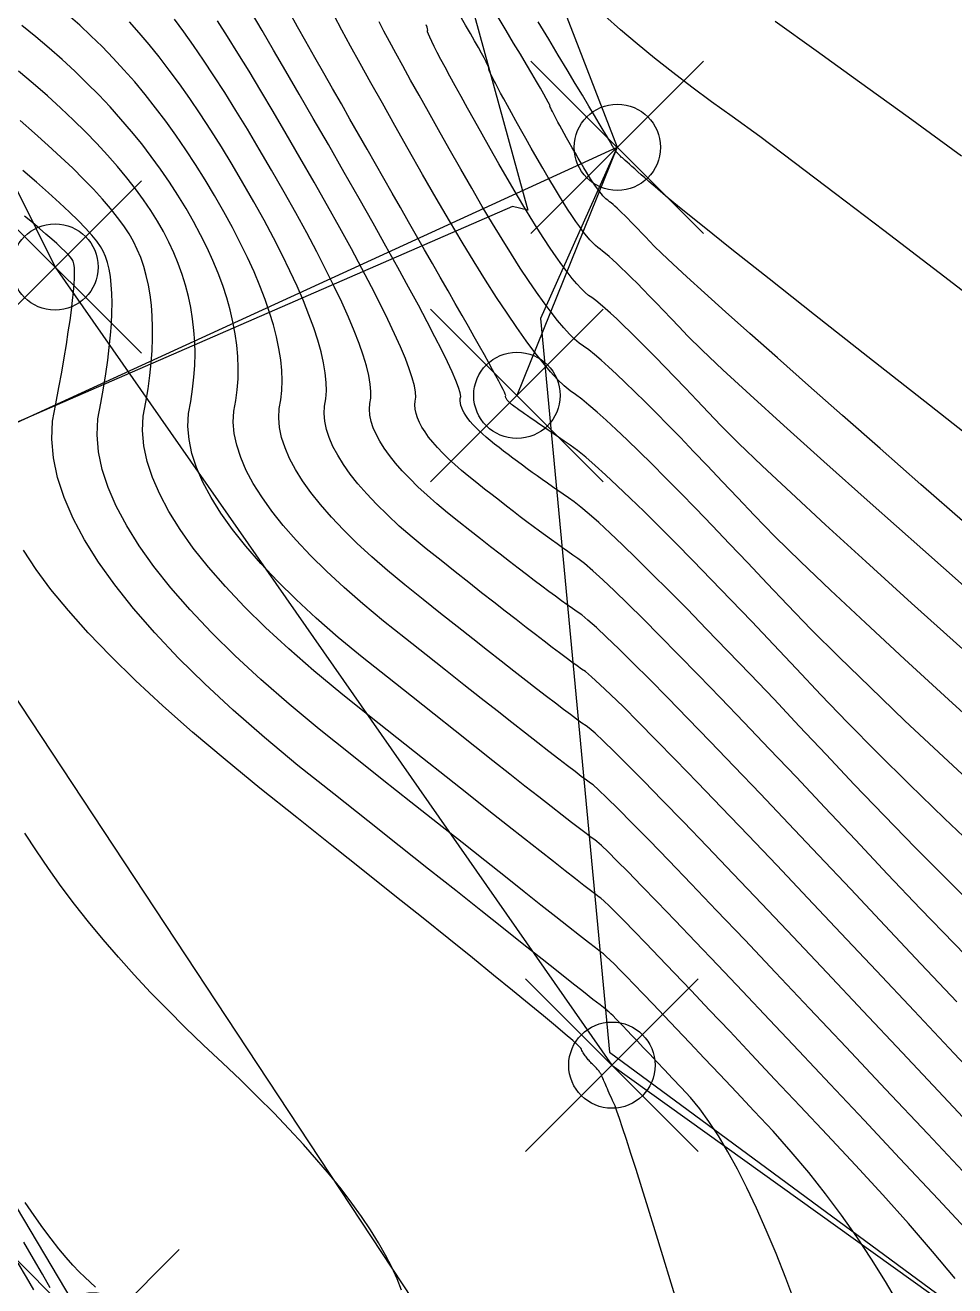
# Model space of a CAD drawing. Extents: x 83 to 1412852, y -76 to 4931706.
# Drawn here: x 1412641.02 to 1412649.64, y 4931559.38 to 4931571.07 of the extents above; entities that cross this region are included whole.
import ezdxf

# ---------------------------------------------------------------- set-up
doc = ezdxf.new("R2010")
doc.units = 0
doc.header["$MEASUREMENT"] = 0
doc.header["$PDMODE"] = 35
doc.header["$PDSIZE"] = 0.8
doc.layers.get('0').update_dxf_attribs({"color": 1, "linetype": 'CONTINUOUS'})
doc.layers.add('Ground topo-Rev01', color=1, linetype='CONTINUOUS')
doc.layers.add('New scratch layer', color=1, linetype='CONTINUOUS')

msp = doc.modelspace()

# ---------------------------------------------------------------- linework, layer by layer
for points in [[(1412624.31, 4931582.43), (1412625.64, 4931584.3), (1412628.73, 4931586.46), (1412633.2, 4931587.59), (1412637.92, 4931585.4), (1412637.83, 4931584.3), (1412637.83, 4931584.3), (1412645.14, 4931573.48), (1412645.14, 4931573.48), (1412645.14, 4931573.48), (1412646.51, 4931569.94), (1412645.58, 4931567.64)], [(1412625.83, 4931580.38), (1412628.75, 4931581.8), (1412632.64, 4931582.21), (1412634.8, 4931580.2), (1412637.58, 4931576.34), (1412641.3, 4931568.83), (1412646.46, 4931561.43), (1412653.58, 4931556.32), (1412661.21, 4931552.91), (1412664.41, 4931553.01), (1412671.43, 4931552.25), (1412680.76, 4931551.75), (1412690.96, 4931557.29), (1412699.75, 4931563.42), (1412708.32, 4931567.05)], [(1412628.11, 4931577.5), (1412633.05, 4931574.19), (1412634.96, 4931570.18), (1412641.65, 4931558.92), (1412643.23, 4931552.22), (1412645.18, 4931545.9), (1412648.78, 4931537.03), (1412651.34, 4931534.66), (1412654.11, 4931534.38), (1412662.28, 4931539.83)], [(1412649.94, 4931560.705), (1412649.533, 4931561.14), (1412649.149, 4931561.549), (1412648.789, 4931561.932), (1412648.452, 4931562.289), (1412648.139, 4931562.62), (1412647.849, 4931562.925), (1412647.583, 4931563.204), (1412647.341, 4931563.458), (1412647.122, 4931563.685), (1412646.927, 4931563.887), (1412646.755, 4931564.063), (1412646.607, 4931564.213), (1412646.482, 4931564.337), (1412646.381, 4931564.435), (1412646.304, 4931564.508), (1412646.25, 4931564.554), (1412646.22, 4931564.575), (1412646.181, 4931564.602), (1412646.133, 4931564.637), (1412646.076, 4931564.68), (1412646.011, 4931564.729), (1412645.937, 4931564.786), (1412645.854, 4931564.849), (1412645.762, 4931564.92), (1412645.661, 4931564.998), (1412645.552, 4931565.084), (1412645.434, 4931565.176), (1412645.307, 4931565.276), (1412645.171, 4931565.383), (1412645.027, 4931565.497), (1412644.873, 4931565.619), (1412644.711, 4931565.747), (1412644.541, 4931565.883), (1412644.382, 4931566.015), (1412644.234, 4931566.144), (1412644.098, 4931566.27), (1412643.974, 4931566.392), (1412643.861, 4931566.511), (1412643.76, 4931566.627), (1412643.671, 4931566.739), (1412643.594, 4931566.848), (1412643.528, 4931566.954), (1412643.473, 4931567.056), (1412643.431, 4931567.155), (1412643.4, 4931567.251), (1412643.38, 4931567.343), (1412643.373, 4931567.432), (1412643.377, 4931567.517), (1412643.392, 4931567.6), (1412643.401, 4931567.686), (1412643.404, 4931567.777), (1412643.401, 4931567.872), (1412643.391, 4931567.971), (1412643.375, 4931568.074), (1412643.352, 4931568.182), (1412643.323, 4931568.294), (1412643.288, 4931568.41), (1412643.246, 4931568.53), (1412643.199, 4931568.655), (1412643.144, 4931568.784), (1412643.084, 4931568.917), (1412643.017, 4931569.055), (1412642.943, 4931569.196), (1412642.863, 4931569.342), (1412642.777, 4931569.492), (1412642.69, 4931569.638), (1412642.601, 4931569.78), (1412642.511, 4931569.918), (1412642.419, 4931570.052), (1412642.326, 4931570.182), (1412642.231, 4931570.307), (1412642.135, 4931570.429), (1412642.038, 4931570.546), (1412641.939, 4931570.659), (1412641.838, 4931570.768), (1412641.737, 4931570.874), (1412641.633, 4931570.974), (1412641.529, 4931571.071), (1412641.423, 4931571.164)], [(1412649.91, 4931562.81), (1412649.584, 4931563.133), (1412649.274, 4931563.444), (1412648.981, 4931563.744), (1412648.704, 4931564.033), (1412648.444, 4931564.311), (1412648.196, 4931564.574), (1412647.962, 4931564.822), (1412647.741, 4931565.054), (1412647.532, 4931565.271), (1412647.337, 4931565.473), (1412647.156, 4931565.66), (1412646.987, 4931565.831), (1412646.831, 4931565.987), (1412646.689, 4931566.128), (1412646.559, 4931566.254), (1412646.443, 4931566.364), (1412646.34, 4931566.46), (1412646.25, 4931566.54), (1412646.173, 4931566.605), (1412646.109, 4931566.654), (1412646.058, 4931566.689), (1412646.008, 4931566.723), (1412645.959, 4931566.757), (1412645.91, 4931566.791), (1412645.862, 4931566.825), (1412645.814, 4931566.859), (1412645.767, 4931566.893), (1412645.721, 4931566.926), (1412645.675, 4931566.959), (1412645.63, 4931566.993), (1412645.586, 4931567.026), (1412645.542, 4931567.059), (1412645.499, 4931567.092), (1412645.456, 4931567.124), (1412645.415, 4931567.157), (1412645.373, 4931567.189), (1412645.333, 4931567.222), (1412645.295, 4931567.253), (1412645.26, 4931567.284), (1412645.227, 4931567.314), (1412645.198, 4931567.343), (1412645.171, 4931567.371), (1412645.147, 4931567.399), (1412645.126, 4931567.426), (1412645.107, 4931567.452), (1412645.091, 4931567.477), (1412645.078, 4931567.501), (1412645.068, 4931567.525), (1412645.061, 4931567.547), (1412645.056, 4931567.569), (1412645.054, 4931567.59), (1412645.055, 4931567.611), (1412645.059, 4931567.63), (1412645.053, 4931567.665), (1412645.038, 4931567.714), (1412645.013, 4931567.778), (1412644.979, 4931567.857), (1412644.936, 4931567.951), (1412644.883, 4931568.06), (1412644.82, 4931568.184), (1412644.748, 4931568.322), (1412644.667, 4931568.476), (1412644.576, 4931568.644), (1412644.476, 4931568.827), (1412644.366, 4931569.025), (1412644.247, 4931569.238), (1412644.118, 4931569.465), (1412643.98, 4931569.708), (1412643.833, 4931569.965), (1412643.693, 4931570.208), (1412643.562, 4931570.434), (1412643.439, 4931570.646), (1412643.325, 4931570.842), (1412643.218, 4931571.023), (1412643.12, 4931571.189)], [(1412649.893, 4931563.382), (1412649.543, 4931563.717), (1412649.218, 4931564.033), (1412648.919, 4931564.33), (1412648.644, 4931564.607), (1412648.395, 4931564.865), (1412648.171, 4931565.104), (1412647.958, 4931565.33), (1412647.755, 4931565.544), (1412647.563, 4931565.745), (1412647.381, 4931565.934), (1412647.209, 4931566.11), (1412647.049, 4931566.273), (1412646.898, 4931566.424), (1412646.758, 4931566.563), (1412646.629, 4931566.688), (1412646.51, 4931566.802), (1412646.402, 4931566.902), (1412646.304, 4931566.99), (1412646.217, 4931567.066), (1412646.14, 4931567.129), (1412646.074, 4931567.179), (1412646.018, 4931567.217), (1412645.965, 4931567.253), (1412645.915, 4931567.287), (1412645.869, 4931567.319), (1412645.825, 4931567.349), (1412645.784, 4931567.377), (1412645.746, 4931567.403), (1412645.711, 4931567.427), (1412645.679, 4931567.45), (1412645.65, 4931567.47), (1412645.624, 4931567.488), (1412645.601, 4931567.504), (1412645.581, 4931567.519), (1412645.564, 4931567.531), (1412645.55, 4931567.541), (1412645.539, 4931567.55), (1412645.531, 4931567.556), (1412645.523, 4931567.563), (1412645.516, 4931567.569), (1412645.509, 4931567.575), (1412645.504, 4931567.581), (1412645.498, 4931567.586), (1412645.493, 4931567.592), (1412645.489, 4931567.597), (1412645.485, 4931567.602), (1412645.482, 4931567.607), (1412645.48, 4931567.612), (1412645.478, 4931567.617), (1412645.476, 4931567.621), (1412645.475, 4931567.626), (1412645.475, 4931567.63), (1412645.475, 4931567.634), (1412645.476, 4931567.638), (1412645.472, 4931567.65), (1412645.464, 4931567.669), (1412645.451, 4931567.695), (1412645.433, 4931567.73), (1412645.411, 4931567.772), (1412645.385, 4931567.821), (1412645.354, 4931567.878), (1412645.318, 4931567.943), (1412645.278, 4931568.015), (1412645.233, 4931568.095), (1412645.184, 4931568.183), (1412645.13, 4931568.278), (1412645.072, 4931568.381), (1412645.009, 4931568.491), (1412644.942, 4931568.609), (1412644.87, 4931568.735), (1412644.797, 4931568.862), (1412644.724, 4931568.99), (1412644.65, 4931569.119), (1412644.575, 4931569.25), (1412644.5, 4931569.382), (1412644.423, 4931569.515), (1412644.347, 4931569.65), (1412644.269, 4931569.786), (1412644.191, 4931569.923), (1412644.112, 4931570.062), (1412644.033, 4931570.202), (1412643.953, 4931570.343), (1412643.872, 4931570.485), (1412643.79, 4931570.629), (1412643.708, 4931570.774), (1412643.625, 4931570.92), (1412643.547, 4931571.058), (1412643.476, 4931571.187)], [(1412649.924, 4931563.924), (1412649.533, 4931564.288), (1412649.175, 4931564.624), (1412648.852, 4931564.934), (1412648.563, 4931565.215), (1412648.307, 4931565.47), (1412648.086, 4931565.697), (1412647.899, 4931565.897), (1412647.72, 4931566.086), (1412647.55, 4931566.265), (1412647.389, 4931566.434), (1412647.236, 4931566.592), (1412647.092, 4931566.74), (1412646.956, 4931566.877), (1412646.829, 4931567.004), (1412646.711, 4931567.121), (1412646.601, 4931567.227), (1412646.5, 4931567.323), (1412646.407, 4931567.409), (1412646.323, 4931567.484), (1412646.247, 4931567.549), (1412646.18, 4931567.604), (1412646.122, 4931567.648), (1412646.072, 4931567.682), (1412646.017, 4931567.728), (1412645.957, 4931567.787), (1412645.892, 4931567.858), (1412645.822, 4931567.942), (1412645.746, 4931568.038), (1412645.665, 4931568.147), (1412645.579, 4931568.268), (1412645.488, 4931568.402), (1412645.392, 4931568.548), (1412645.29, 4931568.707), (1412645.183, 4931568.879), (1412645.071, 4931569.062), (1412644.954, 4931569.259), (1412644.832, 4931569.468), (1412644.705, 4931569.689), (1412644.572, 4931569.923), (1412644.448, 4931570.143), (1412644.333, 4931570.348), (1412644.226, 4931570.539), (1412644.128, 4931570.716), (1412644.038, 4931570.879), (1412643.957, 4931571.027), (1412643.885, 4931571.161)], [(1412649.888, 4931565.727), (1412649.342, 4931566.211), (1412648.854, 4931566.645), (1412648.425, 4931567.028), (1412648.054, 4931567.362), (1412647.742, 4931567.645), (1412647.489, 4931567.878), (1412647.295, 4931568.06), (1412647.159, 4931568.193), (1412647.082, 4931568.275), (1412647.008, 4931568.353), (1412646.938, 4931568.427), (1412646.872, 4931568.496), (1412646.809, 4931568.561), (1412646.75, 4931568.622), (1412646.694, 4931568.679), (1412646.641, 4931568.731), (1412646.593, 4931568.779), (1412646.547, 4931568.823), (1412646.506, 4931568.863), (1412646.468, 4931568.898), (1412646.433, 4931568.929), (1412646.402, 4931568.956), (1412646.374, 4931568.978), (1412646.35, 4931568.996), (1412646.33, 4931569.01), (1412646.307, 4931569.029), (1412646.282, 4931569.053), (1412646.256, 4931569.083), (1412646.227, 4931569.117), (1412646.195, 4931569.157), (1412646.162, 4931569.202), (1412646.127, 4931569.252), (1412646.089, 4931569.307), (1412646.049, 4931569.367), (1412646.008, 4931569.432), (1412645.964, 4931569.503), (1412645.918, 4931569.579), (1412645.869, 4931569.66), (1412645.819, 4931569.746), (1412645.767, 4931569.837), (1412645.712, 4931569.933), (1412645.661, 4931570.023), (1412645.613, 4931570.108), (1412645.569, 4931570.187), (1412645.529, 4931570.26), (1412645.492, 4931570.327), (1412645.459, 4931570.388), (1412645.429, 4931570.443), (1412645.403, 4931570.492), (1412645.38, 4931570.536), (1412645.361, 4931570.573), (1412645.345, 4931570.605), (1412645.333, 4931570.631), (1412645.324, 4931570.651), (1412645.319, 4931570.665), (1412645.318, 4931570.674), (1412645.32, 4931570.676), (1412645.317, 4931570.687), (1412645.308, 4931570.706), (1412645.295, 4931570.733), (1412645.276, 4931570.769), (1412645.252, 4931570.813), (1412645.223, 4931570.865), (1412645.188, 4931570.926), (1412645.149, 4931570.995), (1412645.104, 4931571.072), (1412645.054, 4931571.158)], [(1412650.068, 4931568.334), (1412649.492, 4931568.777), (1412648.98, 4931569.169), (1412648.532, 4931569.51), (1412648.148, 4931569.8), (1412647.829, 4931570.039), (1412647.574, 4931570.227), (1412647.382, 4931570.363), (1412647.199, 4931570.499), (1412647.023, 4931570.633), (1412646.854, 4931570.767), (1412646.693, 4931570.899), (1412646.539, 4931571.03), (1412646.393, 4931571.16)], [(1412649.805, 4931560.347), (1412649.387, 4931560.792), (1412648.996, 4931561.209), (1412648.63, 4931561.597), (1412648.291, 4931561.957), (1412647.977, 4931562.288), (1412647.69, 4931562.591), (1412647.43, 4931562.865), (1412647.195, 4931563.11), (1412646.986, 4931563.327), (1412646.804, 4931563.515), (1412646.648, 4931563.675), (1412646.518, 4931563.806), (1412646.414, 4931563.909), (1412646.337, 4931563.983), (1412646.285, 4931564.029), (1412646.26, 4931564.046), (1412646.224, 4931564.072), (1412646.176, 4931564.108), (1412646.118, 4931564.152), (1412646.048, 4931564.205), (1412645.967, 4931564.267), (1412645.875, 4931564.339), (1412645.772, 4931564.419), (1412645.658, 4931564.508), (1412645.532, 4931564.607), (1412645.396, 4931564.714), (1412645.248, 4931564.831), (1412645.089, 4931564.956), (1412644.919, 4931565.091), (1412644.738, 4931565.234), (1412644.546, 4931565.387), (1412644.343, 4931565.548), (1412644.153, 4931565.706), (1412643.978, 4931565.86), (1412643.816, 4931566.009), (1412643.668, 4931566.155), (1412643.534, 4931566.297), (1412643.414, 4931566.434), (1412643.308, 4931566.568), (1412643.215, 4931566.698), (1412643.137, 4931566.823), (1412643.072, 4931566.945), (1412643.021, 4931567.063), (1412642.984, 4931567.177), (1412642.961, 4931567.286), (1412642.952, 4931567.392), (1412642.957, 4931567.494), (1412642.975, 4931567.592), (1412642.988, 4931567.691), (1412642.996, 4931567.792), (1412642.998, 4931567.895), (1412642.994, 4931567.999), (1412642.984, 4931568.105), (1412642.97, 4931568.212), (1412642.949, 4931568.321), (1412642.923, 4931568.432), (1412642.891, 4931568.544), (1412642.854, 4931568.658), (1412642.811, 4931568.773), (1412642.763, 4931568.89), (1412642.709, 4931569.009), (1412642.649, 4931569.129), (1412642.584, 4931569.251), (1412642.514, 4931569.374), (1412642.439, 4931569.496), (1412642.361, 4931569.617), (1412642.278, 4931569.736), (1412642.192, 4931569.855), (1412642.103, 4931569.971), (1412642.009, 4931570.087), (1412641.911, 4931570.201), (1412641.81, 4931570.314), (1412641.705, 4931570.426), (1412641.596, 4931570.536), (1412641.483, 4931570.645), (1412641.366, 4931570.753), (1412641.246, 4931570.859), (1412641.121, 4931570.964), (1412640.993, 4931571.068)], [(1412649.992, 4931561.155), (1412649.631, 4931561.537), (1412649.261, 4931561.933), (1412648.911, 4931562.305), (1412648.582, 4931562.654), (1412648.274, 4931562.98), (1412647.987, 4931563.283), (1412647.721, 4931563.562), (1412647.476, 4931563.818), (1412647.252, 4931564.051), (1412647.049, 4931564.261), (1412646.867, 4931564.447), (1412646.706, 4931564.611), (1412646.566, 4931564.751), (1412646.447, 4931564.868), (1412646.349, 4931564.961), (1412646.271, 4931565.032), (1412646.215, 4931565.079), (1412646.179, 4931565.103), (1412646.138, 4931565.133), (1412646.089, 4931565.167), (1412646.035, 4931565.208), (1412645.974, 4931565.253), (1412645.906, 4931565.304), (1412645.832, 4931565.36), (1412645.752, 4931565.422), (1412645.665, 4931565.489), (1412645.572, 4931565.561), (1412645.472, 4931565.639), (1412645.366, 4931565.722), (1412645.253, 4931565.81), (1412645.134, 4931565.904), (1412645.009, 4931566.003), (1412644.877, 4931566.108), (1412644.739, 4931566.218), (1412644.61, 4931566.325), (1412644.49, 4931566.429), (1412644.38, 4931566.531), (1412644.28, 4931566.63), (1412644.189, 4931566.726), (1412644.107, 4931566.82), (1412644.035, 4931566.911), (1412643.972, 4931566.999), (1412643.919, 4931567.085), (1412643.875, 4931567.167), (1412643.84, 4931567.248), (1412643.815, 4931567.325), (1412643.799, 4931567.4), (1412643.793, 4931567.472), (1412643.796, 4931567.541), (1412643.809, 4931567.607), (1412643.814, 4931567.681), (1412643.813, 4931567.761), (1412643.804, 4931567.848), (1412643.788, 4931567.942), (1412643.765, 4931568.043), (1412643.735, 4931568.151), (1412643.698, 4931568.266), (1412643.653, 4931568.388), (1412643.602, 4931568.517), (1412643.543, 4931568.652), (1412643.477, 4931568.795), (1412643.404, 4931568.944), (1412643.324, 4931569.1), (1412643.237, 4931569.264), (1412643.143, 4931569.434), (1412643.041, 4931569.611), (1412642.941, 4931569.781), (1412642.841, 4931569.944), (1412642.743, 4931570.1), (1412642.645, 4931570.25), (1412642.549, 4931570.392), (1412642.453, 4931570.528), (1412642.359, 4931570.656), (1412642.265, 4931570.778), (1412642.173, 4931570.893), (1412642.081, 4931571.001), (1412641.99, 4931571.102)], [(1412649.655, 4931562.018), (1412649.322, 4931562.369), (1412648.988, 4931562.726), (1412648.673, 4931563.061), (1412648.375, 4931563.377), (1412648.096, 4931563.671), (1412647.836, 4931563.945), (1412647.593, 4931564.199), (1412647.369, 4931564.432), (1412647.164, 4931564.644), (1412646.977, 4931564.836), (1412646.808, 4931565.008), (1412646.657, 4931565.158), (1412646.525, 4931565.289), (1412646.411, 4931565.398), (1412646.316, 4931565.488), (1412646.238, 4931565.556), (1412646.18, 4931565.604), (1412646.139, 4931565.632), (1412646.095, 4931565.663), (1412646.046, 4931565.697), (1412645.993, 4931565.735), (1412645.936, 4931565.777), (1412645.875, 4931565.822), (1412645.81, 4931565.871), (1412645.741, 4931565.923), (1412645.668, 4931565.979), (1412645.591, 4931566.038), (1412645.51, 4931566.101), (1412645.425, 4931566.167), (1412645.335, 4931566.237), (1412645.242, 4931566.311), (1412645.144, 4931566.388), (1412645.042, 4931566.468), (1412644.937, 4931566.552), (1412644.838, 4931566.634), (1412644.747, 4931566.714), (1412644.663, 4931566.792), (1412644.586, 4931566.868), (1412644.516, 4931566.941), (1412644.454, 4931567.013), (1412644.398, 4931567.083), (1412644.35, 4931567.15), (1412644.309, 4931567.215), (1412644.276, 4931567.279), (1412644.249, 4931567.34), (1412644.23, 4931567.399), (1412644.218, 4931567.456), (1412644.214, 4931567.511), (1412644.216, 4931567.564), (1412644.226, 4931567.615), (1412644.227, 4931567.675), (1412644.221, 4931567.745), (1412644.207, 4931567.825), (1412644.185, 4931567.914), (1412644.155, 4931568.013), (1412644.118, 4931568.121), (1412644.072, 4931568.239), (1412644.018, 4931568.366), (1412643.957, 4931568.503), (1412643.887, 4931568.649), (1412643.81, 4931568.805), (1412643.725, 4931568.971), (1412643.632, 4931569.146), (1412643.531, 4931569.331), (1412643.422, 4931569.525), (1412643.305, 4931569.729), (1412643.192, 4931569.923), (1412643.082, 4931570.107), (1412642.975, 4931570.282), (1412642.872, 4931570.447), (1412642.772, 4931570.602), (1412642.675, 4931570.748), (1412642.582, 4931570.884), (1412642.493, 4931571.01), (1412642.406, 4931571.127)], [(1412649.95, 4931562.232), (1412649.63, 4931562.558), (1412649.318, 4931562.881), (1412649.013, 4931563.201), (1412648.716, 4931563.518), (1412648.434, 4931563.818), (1412648.169, 4931564.099), (1412647.918, 4931564.363), (1412647.684, 4931564.608), (1412647.465, 4931564.836), (1412647.263, 4931565.046), (1412647.075, 4931565.238), (1412646.904, 4931565.412), (1412646.748, 4931565.568), (1412646.608, 4931565.706), (1412646.484, 4931565.827), (1412646.375, 4931565.929), (1412646.283, 4931566.014), (1412646.206, 4931566.08), (1412646.144, 4931566.129), (1412646.099, 4931566.16), (1412646.051, 4931566.193), (1412646.002, 4931566.227), (1412645.952, 4931566.263), (1412645.899, 4931566.301), (1412645.845, 4931566.341), (1412645.789, 4931566.382), (1412645.731, 4931566.425), (1412645.672, 4931566.469), (1412645.611, 4931566.515), (1412645.548, 4931566.563), (1412645.483, 4931566.613), (1412645.417, 4931566.664), (1412645.349, 4931566.718), (1412645.279, 4931566.772), (1412645.208, 4931566.829), (1412645.135, 4931566.887), (1412645.066, 4931566.944), (1412645.003, 4931566.999), (1412644.945, 4931567.053), (1412644.892, 4931567.105), (1412644.843, 4931567.156), (1412644.8, 4931567.206), (1412644.762, 4931567.254), (1412644.729, 4931567.301), (1412644.7, 4931567.346), (1412644.677, 4931567.39), (1412644.659, 4931567.432), (1412644.646, 4931567.473), (1412644.637, 4931567.513), (1412644.634, 4931567.551), (1412644.636, 4931567.587), (1412644.642, 4931567.623), (1412644.64, 4931567.67), (1412644.63, 4931567.73), (1412644.61, 4931567.802), (1412644.582, 4931567.886), (1412644.546, 4931567.982), (1412644.5, 4931568.09), (1412644.446, 4931568.211), (1412644.383, 4931568.344), (1412644.312, 4931568.489), (1412644.232, 4931568.647), (1412644.143, 4931568.816), (1412644.046, 4931568.998), (1412643.939, 4931569.192), (1412643.825, 4931569.398), (1412643.701, 4931569.617), (1412643.569, 4931569.847), (1412643.442, 4931570.065), (1412643.322, 4931570.271), (1412643.207, 4931570.464), (1412643.098, 4931570.645), (1412642.995, 4931570.813), (1412642.898, 4931570.968), (1412642.806, 4931571.112)], [(1412650.031, 4931564.41), (1412649.58, 4931564.819), (1412649.172, 4931565.193), (1412648.808, 4931565.531), (1412648.486, 4931565.834), (1412648.207, 4931566.101), (1412647.97, 4931566.333), (1412647.777, 4931566.529), (1412647.627, 4931566.69), (1412647.483, 4931566.842), (1412647.346, 4931566.986), (1412647.217, 4931567.121), (1412647.094, 4931567.248), (1412646.978, 4931567.367), (1412646.869, 4931567.478), (1412646.767, 4931567.58), (1412646.671, 4931567.674), (1412646.583, 4931567.759), (1412646.502, 4931567.836), (1412646.427, 4931567.905), (1412646.359, 4931567.966), (1412646.299, 4931568.018), (1412646.245, 4931568.062), (1412646.198, 4931568.097), (1412646.158, 4931568.124), (1412646.114, 4931568.162), (1412646.066, 4931568.209), (1412646.013, 4931568.266), (1412645.957, 4931568.334), (1412645.896, 4931568.411), (1412645.831, 4931568.498), (1412645.762, 4931568.596), (1412645.688, 4931568.704), (1412645.611, 4931568.821), (1412645.529, 4931568.949), (1412645.443, 4931569.087), (1412645.353, 4931569.235), (1412645.259, 4931569.392), (1412645.161, 4931569.56), (1412645.059, 4931569.738), (1412644.952, 4931569.926), (1412644.852, 4931570.103), (1412644.76, 4931570.268), (1412644.674, 4931570.422), (1412644.595, 4931570.564), (1412644.523, 4931570.695), (1412644.458, 4931570.814), (1412644.399, 4931570.922), (1412644.348, 4931571.018), (1412644.304, 4931571.103)], [(1412649.712, 4931565.288), (1412649.236, 4931565.715), (1412648.812, 4931566.099), (1412648.44, 4931566.439), (1412648.12, 4931566.735), (1412647.851, 4931566.987), (1412647.633, 4931567.196), (1412647.468, 4931567.361), (1412647.354, 4931567.482), (1412647.246, 4931567.597), (1412647.142, 4931567.706), (1412647.044, 4931567.809), (1412646.951, 4931567.905), (1412646.864, 4931567.995), (1412646.781, 4931568.078), (1412646.704, 4931568.156), (1412646.632, 4931568.226), (1412646.565, 4931568.291), (1412646.504, 4931568.349), (1412646.447, 4931568.402), (1412646.396, 4931568.447), (1412646.35, 4931568.487), (1412646.31, 4931568.52), (1412646.274, 4931568.547), (1412646.244, 4931568.567), (1412646.211, 4931568.595), (1412646.174, 4931568.631), (1412646.134, 4931568.674), (1412646.092, 4931568.725), (1412646.046, 4931568.784), (1412645.996, 4931568.85), (1412645.944, 4931568.924), (1412645.889, 4931569.005), (1412645.83, 4931569.094), (1412645.768, 4931569.191), (1412645.704, 4931569.295), (1412645.636, 4931569.407), (1412645.564, 4931569.526), (1412645.49, 4931569.653), (1412645.413, 4931569.787), (1412645.332, 4931569.93), (1412645.257, 4931570.063), (1412645.187, 4931570.188), (1412645.122, 4931570.304), (1412645.062, 4931570.412), (1412645.007, 4931570.511), (1412644.958, 4931570.601), (1412644.914, 4931570.682), (1412644.875, 4931570.755), (1412644.842, 4931570.82), (1412644.813, 4931570.875), (1412644.79, 4931570.922), (1412644.772, 4931570.96), (1412644.76, 4931570.99), (1412644.752, 4931571.011), (1412644.75, 4931571.023), (1412644.753, 4931571.027), (1412644.752, 4931571.037), (1412644.747, 4931571.053), (1412644.738, 4931571.075)], [(1412649.732, 4931566.456), (1412649.323, 4931566.815), (1412648.944, 4931567.147), (1412648.597, 4931567.453), (1412648.28, 4931567.733), (1412647.993, 4931567.987), (1412647.738, 4931568.214), (1412647.513, 4931568.415), (1412647.319, 4931568.59), (1412647.155, 4931568.738), (1412647.023, 4931568.86), (1412646.921, 4931568.955), (1412646.85, 4931569.025), (1412646.81, 4931569.068), (1412646.771, 4931569.109), (1412646.734, 4931569.147), (1412646.7, 4931569.184), (1412646.667, 4931569.218), (1412646.635, 4931569.25), (1412646.606, 4931569.279), (1412646.579, 4931569.307), (1412646.553, 4931569.332), (1412646.53, 4931569.355), (1412646.508, 4931569.376), (1412646.488, 4931569.394), (1412646.47, 4931569.41), (1412646.453, 4931569.424), (1412646.439, 4931569.436), (1412646.426, 4931569.446), (1412646.416, 4931569.453), (1412646.404, 4931569.463), (1412646.391, 4931569.476), (1412646.377, 4931569.491), (1412646.362, 4931569.509), (1412646.345, 4931569.53), (1412646.328, 4931569.553), (1412646.309, 4931569.579), (1412646.29, 4931569.608), (1412646.269, 4931569.64), (1412646.247, 4931569.674), (1412646.224, 4931569.711), (1412646.2, 4931569.751), (1412646.174, 4931569.793), (1412646.148, 4931569.838), (1412646.121, 4931569.886), (1412646.092, 4931569.936), (1412646.065, 4931569.984), (1412646.04, 4931570.028), (1412646.017, 4931570.069), (1412645.996, 4931570.107), (1412645.977, 4931570.142), (1412645.959, 4931570.174), (1412645.944, 4931570.203), (1412645.93, 4931570.229), (1412645.918, 4931570.252), (1412645.908, 4931570.272), (1412645.9, 4931570.288), (1412645.893, 4931570.302), (1412645.889, 4931570.313), (1412645.886, 4931570.32), (1412645.886, 4931570.324), (1412645.887, 4931570.326), (1412645.881, 4931570.337), (1412645.87, 4931570.359), (1412645.852, 4931570.392), (1412645.828, 4931570.434), (1412645.797, 4931570.487), (1412645.76, 4931570.551), (1412645.717, 4931570.624), (1412645.667, 4931570.708), (1412645.612, 4931570.803), (1412645.549, 4931570.907), (1412645.481, 4931571.023), (1412645.406, 4931571.148)], [(1412650.044, 4931567.044), (1412649.401, 4931567.55), (1412648.832, 4931567.998), (1412648.337, 4931568.388), (1412647.917, 4931568.72), (1412647.571, 4931568.994), (1412647.3, 4931569.211), (1412647.102, 4931569.369), (1412646.98, 4931569.469), (1412646.931, 4931569.511), (1412646.886, 4931569.551), (1412646.843, 4931569.588), (1412646.803, 4931569.623), (1412646.766, 4931569.656), (1412646.731, 4931569.686), (1412646.7, 4931569.714), (1412646.671, 4931569.739), (1412646.645, 4931569.762), (1412646.622, 4931569.783), (1412646.601, 4931569.801), (1412646.584, 4931569.817), (1412646.569, 4931569.831), (1412646.557, 4931569.842), (1412646.547, 4931569.85), (1412646.541, 4931569.857), (1412646.537, 4931569.861), (1412646.534, 4931569.864), (1412646.53, 4931569.868), (1412646.527, 4931569.871), (1412646.524, 4931569.874), (1412646.521, 4931569.877), (1412646.519, 4931569.88), (1412646.516, 4931569.882), (1412646.514, 4931569.885), (1412646.512, 4931569.887), (1412646.51, 4931569.889), (1412646.508, 4931569.89), (1412646.506, 4931569.892), (1412646.505, 4931569.893), (1412646.504, 4931569.894), (1412646.502, 4931569.895), (1412646.501, 4931569.896), (1412646.5, 4931569.897), (1412646.499, 4931569.898), (1412646.498, 4931569.899), (1412646.497, 4931569.901), (1412646.495, 4931569.903), (1412646.493, 4931569.905), (1412646.492, 4931569.907), (1412646.49, 4931569.91), (1412646.488, 4931569.913), (1412646.486, 4931569.916), (1412646.484, 4931569.919), (1412646.482, 4931569.923), (1412646.479, 4931569.927), (1412646.477, 4931569.931), (1412646.475, 4931569.935), (1412646.472, 4931569.94), (1412646.47, 4931569.944), (1412646.467, 4931569.948), (1412646.465, 4931569.952), (1412646.463, 4931569.955), (1412646.462, 4931569.958), (1412646.46, 4931569.961), (1412646.459, 4931569.964), (1412646.457, 4931569.966), (1412646.456, 4931569.968), (1412646.455, 4931569.97), (1412646.455, 4931569.972), (1412646.454, 4931569.973), (1412646.454, 4931569.974), (1412646.453, 4931569.975), (1412646.453, 4931569.975), (1412646.453, 4931569.975), (1412646.446, 4931569.988), (1412646.431, 4931570.012), (1412646.409, 4931570.05), (1412646.379, 4931570.099), (1412646.342, 4931570.161), (1412646.298, 4931570.236), (1412646.245, 4931570.323), (1412646.186, 4931570.422), (1412646.119, 4931570.533), (1412646.045, 4931570.657), (1412645.963, 4931570.794), (1412645.874, 4931570.942), (1412645.777, 4931571.104)], [(1412649.698, 4931569.857), (1412649.204, 4931570.22), (1412648.755, 4931570.545), (1412648.352, 4931570.834), (1412647.973, 4931571.106)], [(1412649.817, 4931559.829), (1412649.484, 4931560.188), (1412649.129, 4931560.566), (1412648.796, 4931560.921), (1412648.483, 4931561.254), (1412648.192, 4931561.564), (1412647.921, 4931561.851), (1412647.671, 4931562.115), (1412647.442, 4931562.356), (1412647.234, 4931562.575), (1412647.046, 4931562.771), (1412646.88, 4931562.944), (1412646.735, 4931563.094), (1412646.61, 4931563.222), (1412646.506, 4931563.326), (1412646.424, 4931563.408), (1412646.362, 4931563.468), (1412646.321, 4931563.504), (1412646.301, 4931563.518), (1412646.267, 4931563.542), (1412646.22, 4931563.578), (1412646.159, 4931563.624), (1412646.085, 4931563.681), (1412645.998, 4931563.749), (1412645.897, 4931563.828), (1412645.782, 4931563.917), (1412645.654, 4931564.018), (1412645.513, 4931564.129), (1412645.358, 4931564.252), (1412645.189, 4931564.385), (1412645.007, 4931564.529), (1412644.812, 4931564.684), (1412644.603, 4931564.85), (1412644.381, 4931565.026), (1412644.145, 4931565.214), (1412643.925, 4931565.396), (1412643.721, 4931565.575), (1412643.534, 4931565.748), (1412643.362, 4931565.917), (1412643.207, 4931566.082), (1412643.067, 4931566.241), (1412642.944, 4931566.396), (1412642.837, 4931566.547), (1412642.746, 4931566.693), (1412642.671, 4931566.834), (1412642.612, 4931566.971), (1412642.569, 4931567.102), (1412642.542, 4931567.23), (1412642.532, 4931567.353), (1412642.537, 4931567.471), (1412642.559, 4931567.584), (1412642.575, 4931567.697), (1412642.587, 4931567.808), (1412642.594, 4931567.918), (1412642.597, 4931568.027), (1412642.594, 4931568.136), (1412642.587, 4931568.243), (1412642.575, 4931568.349), (1412642.558, 4931568.454), (1412642.536, 4931568.558), (1412642.51, 4931568.661), (1412642.478, 4931568.762), (1412642.442, 4931568.863), (1412642.401, 4931568.963), (1412642.356, 4931569.062), (1412642.305, 4931569.159), (1412642.25, 4931569.256), (1412642.188, 4931569.354), (1412642.12, 4931569.453), (1412642.046, 4931569.554), (1412641.966, 4931569.657), (1412641.879, 4931569.761), (1412641.787, 4931569.867), (1412641.688, 4931569.974), (1412641.582, 4931570.082), (1412641.471, 4931570.192), (1412641.353, 4931570.304), (1412641.229, 4931570.417), (1412641.099, 4931570.531), (1412640.963, 4931570.647)], [(1412649.641, 4931559.451), (1412649.431, 4931559.702), (1412649.207, 4931559.961), (1412648.969, 4931560.228), (1412648.718, 4931560.502), (1412648.454, 4931560.785), (1412648.205, 4931561.05), (1412647.971, 4931561.298), (1412647.753, 4931561.53), (1412647.551, 4931561.744), (1412647.364, 4931561.941), (1412647.193, 4931562.122), (1412647.038, 4931562.285), (1412646.898, 4931562.431), (1412646.774, 4931562.561), (1412646.665, 4931562.673), (1412646.572, 4931562.768), (1412646.495, 4931562.846), (1412646.433, 4931562.907), (1412646.387, 4931562.952), (1412646.356, 4931562.979), (1412646.341, 4931562.989), (1412646.31, 4931563.012), (1412646.263, 4931563.048), (1412646.201, 4931563.096), (1412646.122, 4931563.157), (1412646.028, 4931563.231), (1412645.918, 4931563.317), (1412645.792, 4931563.416), (1412645.651, 4931563.528), (1412645.493, 4931563.652), (1412645.32, 4931563.789), (1412645.13, 4931563.939), (1412644.925, 4931564.102), (1412644.704, 4931564.277), (1412644.468, 4931564.465), (1412644.215, 4931564.666), (1412643.947, 4931564.879), (1412643.697, 4931565.087), (1412643.465, 4931565.29), (1412643.251, 4931565.487), (1412643.056, 4931565.68), (1412642.879, 4931565.867), (1412642.721, 4931566.048), (1412642.58, 4931566.225), (1412642.459, 4931566.396), (1412642.355, 4931566.562), (1412642.27, 4931566.723), (1412642.202, 4931566.878), (1412642.154, 4931567.028), (1412642.123, 4931567.173), (1412642.111, 4931567.313), (1412642.117, 4931567.447), (1412642.142, 4931567.576), (1412642.162, 4931567.702), (1412642.179, 4931567.824), (1412642.191, 4931567.942), (1412642.2, 4931568.056), (1412642.204, 4931568.166), (1412642.204, 4931568.273), (1412642.201, 4931568.376), (1412642.193, 4931568.476), (1412642.181, 4931568.571), (1412642.165, 4931568.663), (1412642.145, 4931568.752), (1412642.122, 4931568.836), (1412642.094, 4931568.917), (1412642.062, 4931568.994), (1412642.026, 4931569.068), (1412641.986, 4931569.138), (1412641.937, 4931569.212), (1412641.88, 4931569.29), (1412641.814, 4931569.372), (1412641.74, 4931569.459), (1412641.656, 4931569.551), (1412641.565, 4931569.646), (1412641.464, 4931569.746), (1412641.355, 4931569.85), (1412641.237, 4931569.958), (1412641.111, 4931570.071), (1412640.976, 4931570.188)], [(1412649.118, 4931559.213), (1412648.995, 4931559.424), (1412648.866, 4931559.632), (1412648.73, 4931559.837), (1412648.588, 4931560.039), (1412648.439, 4931560.238), (1412648.283, 4931560.434), (1412648.121, 4931560.627), (1412647.953, 4931560.817), (1412647.778, 4931561.003), (1412647.613, 4931561.179), (1412647.459, 4931561.343), (1412647.315, 4931561.496), (1412647.181, 4931561.638), (1412647.058, 4931561.768), (1412646.945, 4931561.887), (1412646.842, 4931561.995), (1412646.75, 4931562.092), (1412646.667, 4931562.177), (1412646.596, 4931562.251), (1412646.534, 4931562.314), (1412646.483, 4931562.366), (1412646.442, 4931562.407), (1412646.411, 4931562.436), (1412646.391, 4931562.454), (1412646.381, 4931562.461), (1412646.353, 4931562.482), (1412646.307, 4931562.518), (1412646.242, 4931562.568), (1412646.16, 4931562.633), (1412646.059, 4931562.712), (1412645.94, 4931562.806), (1412645.802, 4931562.915), (1412645.647, 4931563.038), (1412645.473, 4931563.175), (1412645.282, 4931563.327), (1412645.072, 4931563.494), (1412644.843, 4931563.675), (1412644.597, 4931563.87), (1412644.332, 4931564.08), (1412644.05, 4931564.305), (1412643.749, 4931564.544), (1412643.468, 4931564.778), (1412643.208, 4931565.005), (1412642.969, 4931565.226), (1412642.75, 4931565.442), (1412642.552, 4931565.652), (1412642.374, 4931565.855), (1412642.217, 4931566.053), (1412642.08, 4931566.245), (1412641.964, 4931566.431), (1412641.868, 4931566.612), (1412641.793, 4931566.786), (1412641.738, 4931566.954), (1412641.704, 4931567.117), (1412641.691, 4931567.273), (1412641.698, 4931567.424), (1412641.725, 4931567.569), (1412641.749, 4931567.707), (1412641.77, 4931567.839), (1412641.788, 4931567.965), (1412641.802, 4931568.084), (1412641.814, 4931568.197), (1412641.822, 4931568.304), (1412641.826, 4931568.404), (1412641.828, 4931568.498), (1412641.826, 4931568.585), (1412641.821, 4931568.666), (1412641.813, 4931568.741), (1412641.801, 4931568.809), (1412641.786, 4931568.871), (1412641.768, 4931568.927), (1412641.747, 4931568.976), (1412641.722, 4931569.019), (1412641.686, 4931569.069), (1412641.64, 4931569.126), (1412641.582, 4931569.191), (1412641.513, 4931569.262), (1412641.433, 4931569.34), (1412641.342, 4931569.426), (1412641.24, 4931569.518), (1412641.127, 4931569.618), (1412641.003, 4931569.725)], [(1412648.163, 4931559.209), (1412648.072, 4931559.454), (1412647.981, 4931559.684), (1412647.89, 4931559.901), (1412647.8, 4931560.104), (1412647.711, 4931560.292), (1412647.622, 4931560.467), (1412647.534, 4931560.628), (1412647.446, 4931560.775), (1412647.359, 4931560.907), (1412647.273, 4931561.026), (1412647.187, 4931561.131), (1412647.102, 4931561.222), (1412647.022, 4931561.308), (1412646.947, 4931561.388), (1412646.876, 4931561.462), (1412646.811, 4931561.531), (1412646.751, 4931561.595), (1412646.696, 4931561.653), (1412646.646, 4931561.705), (1412646.601, 4931561.752), (1412646.561, 4931561.794), (1412646.526, 4931561.83), (1412646.496, 4931561.861), (1412646.471, 4931561.886), (1412646.451, 4931561.906), (1412646.436, 4931561.92), (1412646.426, 4931561.929), (1412646.422, 4931561.932), (1412646.396, 4931561.952), (1412646.35, 4931561.988), (1412646.284, 4931562.04), (1412646.197, 4931562.109), (1412646.089, 4931562.194), (1412645.961, 4931562.295), (1412645.813, 4931562.413), (1412645.644, 4931562.547), (1412645.454, 4931562.698), (1412645.244, 4931562.865), (1412645.013, 4931563.048), (1412644.761, 4931563.248), (1412644.49, 4931563.464), (1412644.197, 4931563.696), (1412643.884, 4931563.945), (1412643.551, 4931564.21), (1412643.24, 4931564.468), (1412642.952, 4931564.72), (1412642.687, 4931564.965), (1412642.444, 4931565.204), (1412642.225, 4931565.437), (1412642.028, 4931565.663), (1412641.853, 4931565.882), (1412641.702, 4931566.095), (1412641.573, 4931566.301), (1412641.467, 4931566.5), (1412641.384, 4931566.694), (1412641.323, 4931566.88), (1412641.285, 4931567.06), (1412641.27, 4931567.234), (1412641.278, 4931567.401), (1412641.308, 4931567.561), (1412641.336, 4931567.712), (1412641.362, 4931567.855), (1412641.385, 4931567.988), (1412641.405, 4931568.113), (1412641.423, 4931568.228), (1412641.439, 4931568.334), (1412641.452, 4931568.431), (1412641.463, 4931568.52), (1412641.471, 4931568.599), (1412641.476, 4931568.669), (1412641.48, 4931568.73), (1412641.48, 4931568.782), (1412641.479, 4931568.826), (1412641.474, 4931568.86), (1412641.468, 4931568.885), (1412641.458, 4931568.901), (1412641.443, 4931568.921), (1412641.421, 4931568.946), (1412641.393, 4931568.975), (1412641.358, 4931569.009), (1412641.317, 4931569.047), (1412641.27, 4931569.089), (1412641.216, 4931569.136), (1412641.156, 4931569.187), (1412641.09, 4931569.242), (1412641.018, 4931569.302)], [(1412647.092, 4931559.138), (1412647.009, 4931559.41), (1412646.932, 4931559.662), (1412646.861, 4931559.893), (1412646.796, 4931560.103), (1412646.737, 4931560.293), (1412646.684, 4931560.463), (1412646.636, 4931560.612), (1412646.595, 4931560.741), (1412646.559, 4931560.849), (1412646.53, 4931560.937), (1412646.506, 4931561.005), (1412646.489, 4931561.052), (1412646.477, 4931561.078), (1412646.465, 4931561.104), (1412646.455, 4931561.128), (1412646.445, 4931561.15), (1412646.435, 4931561.172), (1412646.426, 4931561.192), (1412646.418, 4931561.211), (1412646.41, 4931561.228), (1412646.403, 4931561.244), (1412646.397, 4931561.259), (1412646.391, 4931561.273), (1412646.386, 4931561.285), (1412646.381, 4931561.297), (1412646.377, 4931561.306), (1412646.373, 4931561.315), (1412646.37, 4931561.322), (1412646.368, 4931561.328), (1412646.365, 4931561.334), (1412646.362, 4931561.34), (1412646.359, 4931561.347), (1412646.355, 4931561.353), (1412646.351, 4931561.36), (1412646.346, 4931561.366), (1412646.341, 4931561.373), (1412646.336, 4931561.38), (1412646.33, 4931561.387), (1412646.324, 4931561.394), (1412646.318, 4931561.401), (1412646.311, 4931561.409), (1412646.304, 4931561.416), (1412646.296, 4931561.423), (1412646.288, 4931561.431), (1412646.28, 4931561.439), (1412646.272, 4931561.447), (1412646.264, 4931561.455), (1412646.256, 4931561.463), (1412646.248, 4931561.472), (1412646.241, 4931561.48), (1412646.234, 4931561.489), (1412646.227, 4931561.498), (1412646.22, 4931561.507), (1412646.213, 4931561.517), (1412646.207, 4931561.526), (1412646.2, 4931561.536), (1412646.194, 4931561.546), (1412646.188, 4931561.556), (1412646.182, 4931561.566), (1412646.177, 4931561.577), (1412646.171, 4931561.587), (1412646.145, 4931561.614), (1412646.097, 4931561.658), (1412646.028, 4931561.718), (1412645.938, 4931561.795), (1412645.826, 4931561.888), (1412645.693, 4931561.997), (1412645.539, 4931562.123), (1412645.364, 4931562.266), (1412645.167, 4931562.425), (1412644.949, 4931562.6), (1412644.71, 4931562.792), (1412644.45, 4931563), (1412644.169, 4931563.225), (1412643.866, 4931563.467), (1412643.542, 4931563.725), (1412643.197, 4931563.999), (1412642.875, 4931564.264), (1412642.575, 4931564.518), (1412642.299, 4931564.763), (1412642.046, 4931564.998), (1412641.815, 4931565.224), (1412641.608, 4931565.439), (1412641.424, 4931565.645), (1412641.262, 4931565.841), (1412641.124, 4931566.027), (1412641.008, 4931566.204)], [(1412644.51, 4931559.344), (1412644.469, 4931559.449), (1412644.42, 4931559.557), (1412644.363, 4931559.669), (1412644.297, 4931559.784), (1412644.223, 4931559.903), (1412644.14, 4931560.026), (1412644.049, 4931560.152), (1412643.95, 4931560.282), (1412643.842, 4931560.416), (1412643.725, 4931560.553), (1412643.601, 4931560.694), (1412643.468, 4931560.838), (1412643.326, 4931560.987), (1412643.177, 4931561.138), (1412643.018, 4931561.294), (1412642.852, 4931561.453), (1412642.677, 4931561.616), (1412642.507, 4931561.779), (1412642.344, 4931561.942), (1412642.186, 4931562.105), (1412642.034, 4931562.269), (1412641.887, 4931562.432), (1412641.746, 4931562.596), (1412641.611, 4931562.759), (1412641.482, 4931562.923), (1412641.358, 4931563.087), (1412641.24, 4931563.252), (1412641.128, 4931563.416), (1412641.021, 4931563.58)], [(1412641.674, 4931559.372), (1412641.627, 4931559.417), (1412641.576, 4931559.465), (1412641.523, 4931559.515), (1412641.465, 4931559.575), (1412641.402, 4931559.646), (1412641.335, 4931559.727), (1412641.264, 4931559.819), (1412641.188, 4931559.922), (1412641.107, 4931560.035), (1412641.023, 4931560.158)], [(1412641.255, 4931559.367), (1412641.183, 4931559.492), (1412641.102, 4931559.633), (1412641.012, 4931559.789)], [(1412641.104, 4931559.347), (1412641.036, 4931559.464), (1412640.96, 4931559.594)]]:
    msp.add_lwpolyline(points)
at = {"color": 2, "true_color": 0xf1eb1f}
msp.add_lwpolyline([(1412635.73, 4931573.34), (1412640.21, 4931565.93), (1412645.09, 4931558.53), (1412645.08, 4931557.36), (1412645.22, 4931550.52), (1412648.72, 4931542.76), (1412653.69, 4931538.27)], dxfattribs=at)
at = {"layer": 'Ground topo-Rev01', "color": 7}
for p in [(1412646.51, 4931569.94, 66.18), (1412641.3, 4931568.83, 69.52), (1412645.58, 4931567.64, 67.35), (1412646.46, 4931561.43, 69.59), (1412641.65, 4931558.92, 70.03)]:
    msp.add_point(p, dxfattribs=at)
at = {"layer": 'New scratch layer', "color": 7, "linetype": 'Continuous', "flags": 128}
for points in [[(1412645.681, 4931569.357), (1412645.54, 4931569.392), (1412637.028, 4931565.684), (1412631.942, 4931574.973), (1412626.715, 4931577.798), (1412624.243, 4931581.966), (1412624.863, 4931583.961), (1412628.292, 4931586.489), (1412633.2, 4931587.59), (1412637.445, 4931585.807), (1412644.092, 4931575.149), (1412645.681, 4931569.357)], [(1412636.951, 4931565.556), (1412646.51, 4931569.94), (1412645.797, 4931568.353), (1412646.438, 4931561.55), (1412653.654, 4931556.226), (1412643.323, 4931553.913), (1412640.907, 4931553.618), (1412636.597, 4931554.193), (1412636.223, 4931557.363), (1412634.951, 4931559.684), (1412637.353, 4931561.796), (1412636.951, 4931565.556)]]:
    msp.add_lwpolyline(points, close=True, dxfattribs=at)

doc.saveas('drawing.dxf')
